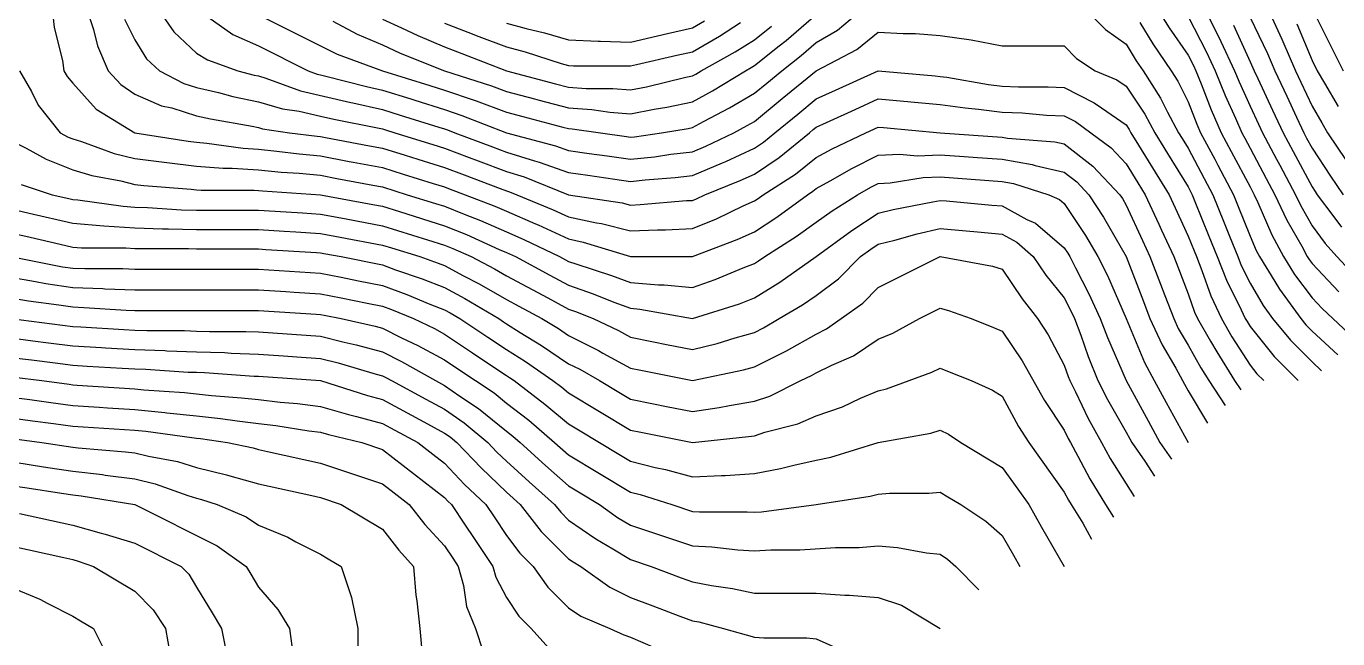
# Model space of a CAD drawing. Header units: inches. Extents: x 794995 to 811195, y 2485918 to 2508058.
# Drawn here: x 807723 to 808358, y 2498003 to 2498300 of the extents above; entities that cross this region are included whole.
import ezdxf

# ---------------------------------------------------------------- set-up
doc = ezdxf.new("R2010")
doc.units = ezdxf.units.IN
doc.header["$MEASUREMENT"] = 0
doc.layers.add('contour', color=7, linetype='Continuous')

msp = doc.modelspace()

# ---------------------------------------------------------------- linework, layer by layer
at = {"layer": 'contour'}
for points in [[(807735.16, 2498308.36), (807736.16, 2498299.36), (807740.16, 2498283.36), (807740.87, 2498278.36), (807742.43, 2498275.63), (807745.16, 2498272.36), (807756.59, 2498259.79), (807775.16, 2498248.36), (807801.02, 2498244.22), (807805.16, 2498243.75), (807810.16, 2498243.36), (807827.66, 2498240.86), (807835.16, 2498240.36), (807844.05, 2498239.47), (807854.87, 2498238.08), (807865.16, 2498237.11), (807879.01, 2498234.51), (807880.95, 2498234.15), (807895.16, 2498231.49), (807905.16, 2498228.36), (807919.7, 2498223.82), (807925.16, 2498222.11), (807927.89, 2498221.09), (807935.16, 2498218.36), (807949.58, 2498212.78), (807955.16, 2498210.36), (807969.28, 2498204.24), (807970.53, 2498203.73), (807985.16, 2498196.93), (807992.22, 2498195.42), (808015.16, 2498188.36), (808045.16, 2498188.36), (808066.88, 2498196.64), (808075.16, 2498200.36), (808086.07, 2498207.45), (808100.87, 2498218.36), (808103.49, 2498220.03), (808105.16, 2498221.36), (808111.83, 2498225.03), (808122.43, 2498231.09), (808135.16, 2498237.45), (808145.59, 2498237.93), (808154.05, 2498237.25), (808165.16, 2498237.65), (808176.7, 2498236.82), (808183.16, 2498236.36), (808195.16, 2498235.5), (808209.7, 2498232.91), (808211.04, 2498232.48), (808225.16, 2498229.27), (808231.31, 2498224.52), (808237.16, 2498218.36), (808244.25, 2498207.45), (808255.16, 2498188.36), (808263.49, 2498166.69), (808266.7, 2498158.36), (808272.53, 2498145.73), (808279.16, 2498134.36), (808282.43, 2498128.36), (808283.39, 2498126.6), (808285.16, 2498123.36), (808294.53, 2498107.74)], [(807751.83, 2498308.36), (807755.16, 2498298.36), (807757.16, 2498290.36), (807762.3, 2498278.36), (807768.49, 2498271.69), (807775.16, 2498267.11), (807788.2, 2498261.4), (807793.16, 2498260.36), (807805.16, 2498256.54), (807811.83, 2498255.03), (807832, 2498251.52), (807835.16, 2498250.86), (807837.09, 2498250.3), (807850.16, 2498248.36), (807863.45, 2498246.65), (807865.16, 2498246.49), (807867.47, 2498246.05), (807888.84, 2498242.05), (807895.16, 2498240.86), (807906.07, 2498237.45), (807912.3, 2498235.5), (807925.16, 2498231.49), (807934.7, 2498227.91), (807952.16, 2498221.36), (807955.16, 2498220.24), (807956.59, 2498219.79), (807960.16, 2498218.36), (807977.84, 2498211.04), (807985.16, 2498207.65), (807998.79, 2498204.72), (808001.16, 2498204.36), (808015.16, 2498200.86), (808028.2, 2498201.4), (808032.12, 2498201.4), (808045.16, 2498202), (808056.77, 2498206.75), (808069.7, 2498212.91), (808075.16, 2498215.36), (808076.98, 2498216.54), (808079.45, 2498218.36), (808095.16, 2498228.36), (808105.16, 2498236.36), (808112.9, 2498240.62), (808129.16, 2498248.36), (808135.16, 2498251.09), (808137.66, 2498250.86), (808165.16, 2498248.36), (808195.16, 2498246.22), (808197.77, 2498245.75), (808220.71, 2498243.92), (808225.16, 2498242.91), (808239.01, 2498232.21), (808252.16, 2498218.36), (808253.34, 2498216.54), (808255.16, 2498213.36), (808263.05, 2498196.26), (808266.7, 2498188.36), (808271.83, 2498175.03), (808273.91, 2498169.61), (808278.24, 2498158.36), (808280.42, 2498153.62), (808285.16, 2498145.5), (808291.31, 2498134.52), (808295.16, 2498128.36), (808303.16, 2498116.36)], [(807770.16, 2498303.36), (807775.16, 2498293.36), (807780.87, 2498284.08), (807787.16, 2498278.36), (807798.95, 2498272.15), (807805.16, 2498270.18), (807815.75, 2498267.77), (807822.74, 2498265.95), (807835.16, 2498263.36), (807846.77, 2498259.97), (807854.72, 2498258.8), (807865.16, 2498256.36), (807871.64, 2498254.85), (807892.76, 2498250.76), (807895.16, 2498250.24), (807896.59, 2498249.79), (807901.16, 2498248.36), (807919.44, 2498242.65), (807925.16, 2498240.86), (807937.16, 2498236.36), (807941.52, 2498234.72), (807955.16, 2498229.61), (807963.73, 2498226.93), (807985.16, 2498218.36), (808011.16, 2498214.36), (808015.16, 2498213.36), (808019.96, 2498213.56), (808042.3, 2498215.5), (808045.16, 2498215.63), (808047.09, 2498216.43), (808051.16, 2498218.36), (808068.3, 2498225.22), (808075.16, 2498228.36), (808087.16, 2498236.36), (808101.83, 2498248.36), (808103.66, 2498249.86), (808105.16, 2498251.09), (808110.16, 2498253.36), (808123.91, 2498259.61), (808135.16, 2498264.72), (808165.16, 2498262), (808177.16, 2498260.36), (808183.73, 2498259.79), (808195.16, 2498258.36), (808204.76, 2498257.96), (808216.59, 2498256.93), (808225.16, 2498256.54), (808230.61, 2498253.82), (808238.02, 2498248.36), (808247.89, 2498241.09), (808255.16, 2498233.36), (808260.87, 2498224.08), (808264.39, 2498218.36), (808270.95, 2498204.15), (808272.3, 2498201.22), (808278.24, 2498188.36), (808280.16, 2498183.36), (808285.16, 2498170.36), (808288.32, 2498161.52), (808289.77, 2498158.36), (808296.07, 2498147.45), (808299.01, 2498142.21), (808307.66, 2498128.36), (808310.66, 2498123.86)], [(807786.41, 2498308.36), (807794.05, 2498297.25), (807805.16, 2498286.93), (807810.38, 2498283.58), (807825.16, 2498278.36), (807833.09, 2498276.29), (807835.16, 2498275.86), (807838.69, 2498274.83), (807855.43, 2498268.63), (807879.75, 2498262.96), (807880.76, 2498262.76), (807895.16, 2498259.61), (807903.73, 2498256.93), (807922.43, 2498251.09), (807925.16, 2498250.24), (807926.55, 2498249.76), (807930.16, 2498248.36), (807948.34, 2498241.54), (807955.16, 2498238.99), (807968.79, 2498234.72), (807970.95, 2498234.15), (807985.16, 2498229.08), (807994.53, 2498227.74), (808007.66, 2498225.86), (808015.16, 2498224.79), (808022.36, 2498225.56), (808036.88, 2498226.64), (808045.16, 2498227.59), (808059.75, 2498233.77), (808061.31, 2498234.51), (808075.16, 2498240.86), (808079.66, 2498243.86), (808085.16, 2498248.36), (808096.16, 2498257.36), (808105.16, 2498264.72), (808114.53, 2498268.99), (808135.16, 2498278.36), (808162.66, 2498275.86), (808165.16, 2498275.63), (808168.32, 2498275.2), (808188.49, 2498271.69), (808195.16, 2498270.86), (808202.98, 2498270.54), (808217.33, 2498270.54), (808225.16, 2498270.18), (808239.7, 2498262.91), (808243.16, 2498260.36), (808255.16, 2498252.11), (808256.66, 2498249.86), (808257.47, 2498248.36), (808261.16, 2498242.36), (808275.93, 2498218.36), (808278.84, 2498212.05), (808285.16, 2498198.36), (808288.02, 2498191.22), (808289.16, 2498188.36), (808291.83, 2498181.69), (808296.21, 2498169.41), (808301.31, 2498158.36), (808306.38, 2498149.58), (808315.16, 2498135.86), (808318.49, 2498131.69), (808321.83, 2498128.36)], [(807805.16, 2498308.36), (807822.74, 2498295.95), (807835.16, 2498290.36), (807859.16, 2498278.36), (807863.54, 2498276.74), (807865.16, 2498276.36), (807867.77, 2498275.75), (807887.47, 2498270.67), (807895.16, 2498268.99), (807908.79, 2498264.72), (807910.87, 2498264.08), (807925.16, 2498259.61), (807933.53, 2498256.73), (807955.16, 2498248.36), (807978.84, 2498242.05), (807985.16, 2498239.79), (807995.16, 2498238.36), (808003.91, 2498237.11), (808015.16, 2498235.5), (808026.77, 2498236.75), (808034.72, 2498237.93), (808045.16, 2498239.13), (808051.64, 2498241.87), (808065.16, 2498248.36), (808071.73, 2498251.79), (808075.16, 2498253.82), (808088.66, 2498264.86), (808105.16, 2498278.36), (808124.81, 2498288.71), (808135.16, 2498297.11), (808147.16, 2498296.36), (808153.16, 2498296.36), (808165.16, 2498295.5), (808180.16, 2498293.36), (808195.16, 2498290.36), (808225.16, 2498290.36), (808231.16, 2498284.36), (808240.16, 2498278.36), (808250.71, 2498273.92), (808255.16, 2498270.86), (808264.16, 2498257.36), (808269.01, 2498248.36), (808275.16, 2498238.36), (808285.16, 2498222.11), (808287.16, 2498218.36), (808288.49, 2498215.03), (808295.16, 2498198.36), (808299.16, 2498188.36), (808303.73, 2498176.93), (808310.87, 2498162.65), (808312.85, 2498158.36), (808313.7, 2498156.9), (808315.16, 2498154.61), (808326.83, 2498140.03), (808338.49, 2498128.36)], [(807835.16, 2498305.36), (807873.16, 2498286.36), (807895.16, 2498278.36), (807918.02, 2498271.22), (807925.16, 2498268.99), (807939.44, 2498264.08), (807940.53, 2498263.73), (807955.16, 2498258.36), (807963.05, 2498256.26), (807982.43, 2498251.09), (807985.16, 2498250.36), (807987.03, 2498250.24), (808013.28, 2498246.49), (808015.16, 2498246.22), (808017.09, 2498246.43), (808030.16, 2498248.36), (808043.09, 2498250.43), (808045.16, 2498250.86), (808050.61, 2498253.82), (808063.16, 2498260.36), (808075.16, 2498267.45), (808081.16, 2498272.36), (808088.49, 2498278.36), (808097.84, 2498285.68), (808105.16, 2498292), (808115.44, 2498298.08), (808127.66, 2498308.36)], [(807871.16, 2498302.36), (807882.81, 2498296.01), (807895.16, 2498290.86), (807903.73, 2498286.93), (807925.16, 2498278.36), (807947.84, 2498271.04), (807955.16, 2498268.36), (807968.79, 2498264.72), (807970.95, 2498264.15), (807985.16, 2498260.36), (807996.41, 2498259.61), (808005.16, 2498258.36), (808015.16, 2498257.59), (808026.59, 2498259.79), (808032.74, 2498260.77), (808045.16, 2498263.36), (808054.89, 2498268.63), (808070.87, 2498278.36), (808073.62, 2498279.9), (808075.16, 2498280.86), (808087.16, 2498290.36), (808090.53, 2498293), (808105.16, 2498305.63)], [(807895.16, 2498303.36), (807904.39, 2498299.13), (807912.19, 2498295.39), (807925.16, 2498289.9), (807933.49, 2498286.69), (807955.16, 2498278.36), (807978.84, 2498272.05), (807985.16, 2498270.36), (807993.73, 2498269.79), (808006.59, 2498269.79), (808015.16, 2498269.13), (808022.9, 2498270.62), (808042, 2498275.2), (808045.16, 2498275.86), (808046.78, 2498276.74), (808049.45, 2498278.36), (808065.93, 2498287.59), (808075.16, 2498293.36), (808083.53, 2498299.99)], [(808235.16, 2498308.36), (808245.16, 2498298.36), (808255.16, 2498291.22), (808260.02, 2498283.23), (808263.34, 2498278.36), (808271.83, 2498265.03), (808275.16, 2498258.36), (808280.54, 2498248.36), (808282.3, 2498245.5), (808285.16, 2498240.86), (808292.98, 2498226.19), (808297.16, 2498218.36), (808302.3, 2498205.5), (808305.16, 2498198.36), (808309.16, 2498188.36), (808310.87, 2498184.08), (808315.16, 2498175.5), (808321.47, 2498164.68), (808326.07, 2498158.36), (808334.66, 2498147.86), (808345.16, 2498137.36), (808349.81, 2498133.02)], [(808270.16, 2498308.36), (808275.93, 2498299.13), (808285.16, 2498285.86), (808287.71, 2498280.91), (808288.91, 2498278.36), (808291.47, 2498272.05), (808296.32, 2498259.52), (808301.16, 2498248.36), (808306.03, 2498239.23), (808315.16, 2498222.11), (808317.16, 2498218.36), (808318.91, 2498214.61), (808325.66, 2498198.86), (808331.31, 2498188.36), (808336.59, 2498179.79), (808345.16, 2498168.36), (808350.02, 2498163.23), (808355.16, 2498158.36), (808365.52, 2498148.72)], [(808285.16, 2498304.61), (808294.09, 2498287.3), (808298.28, 2498278.36), (808303.16, 2498266.36), (808308.1, 2498255.42), (808311.16, 2498248.36), (808312.55, 2498245.75), (808315.16, 2498240.86), (808322.98, 2498226.19), (808327.16, 2498218.36), (808332.89, 2498206.09), (808340.16, 2498193.36), (808342.85, 2498188.36), (808343.73, 2498186.93), (808345.16, 2498185.03), (808358.13, 2498171.33)], [(808293.16, 2498308.36), (808300.49, 2498293.69), (808301.04, 2498292.48), (808307.66, 2498278.36), (808309.83, 2498273.03), (808315.16, 2498261.22), (808319.25, 2498252.45), (808321.16, 2498248.36), (808328.02, 2498235.5), (808329.51, 2498232.71), (808337.16, 2498218.36), (808339.7, 2498212.91), (808345.16, 2498203.36), (808351.47, 2498194.68), (808357.16, 2498188.36), (808365.93, 2498179.13)], [(808315.16, 2498304.08), (808323.53, 2498286.73), (808327.16, 2498278.36), (808332.89, 2498266.09), (808337.66, 2498255.86), (808341.16, 2498248.36), (808342.55, 2498245.75), (808345.16, 2498240.86), (808354.16, 2498227.36), (808360.16, 2498218.36)], [(808323.73, 2498308.36), (808330.53, 2498293.73), (808331.04, 2498292.48), (808337.16, 2498278.36), (808339.7, 2498272.91), (808345.16, 2498261.22), (808349.9, 2498253.1), (808352.66, 2498248.36), (808361.66, 2498234.86)], [(808345.16, 2498308.36), (808355.16, 2498288.36), (808360.16, 2498278.36)], [(807925.16, 2498301.44), (807936.41, 2498297.11), (807941.83, 2498295.03), (807955.16, 2498289.9), (807964.25, 2498287.45), (807981.63, 2498281.89), (807985.16, 2498280.86), (807987.56, 2498280.76), (808012.76, 2498280.76), (808015.16, 2498280.67), (808018.16, 2498281.36), (808037.66, 2498285.86), (808045.16, 2498287.59), (808058.33, 2498295.19), (808068.49, 2498301.69)], [(807955.16, 2498301.44), (807964.63, 2498298.89), (807973.55, 2498296.75), (807985.16, 2498293.36), (807999.56, 2498292.76), (808000.76, 2498292.76), (808015.16, 2498292.21), (808028.28, 2498295.24), (808033.16, 2498296.36), (808045.16, 2498299.13), (808051.01, 2498302.51)], [(808261.83, 2498301.69), (808268.13, 2498291.33), (808276.98, 2498278.36), (808280.16, 2498273.36), (808285.16, 2498263.36), (808289.34, 2498252.55), (808291.16, 2498248.36), (808298.02, 2498235.5), (808299.51, 2498232.71), (808307.16, 2498218.36), (808309.44, 2498212.65), (808315.16, 2498198.36), (808318.16, 2498191.36), (808319.77, 2498188.36), (808327.16, 2498176.36), (808329.37, 2498172.57), (808339.7, 2498158.36), (808342.16, 2498155.36), (808345.16, 2498152.36), (808357.57, 2498140.77)], [(808307.16, 2498300.36), (808315.16, 2498282.65), (808316.55, 2498279.76), (808317.16, 2498278.36), (808318.91, 2498274.61), (808326.07, 2498259.27), (808331.16, 2498248.36), (808336.03, 2498239.23), (808345.16, 2498222.11), (808346.66, 2498219.86), (808347.66, 2498218.36), (808355.16, 2498208.36), (808359.37, 2498202.57)], [(808337.84, 2498301.04), (808345.16, 2498283.36), (808347.66, 2498278.36), (808351.16, 2498272.36), (808357.79, 2498260.99)], [(807719.45, 2498278.36), (807725.16, 2498268.36), (807728.49, 2498261.7), (807739.16, 2498248.36), (807743.02, 2498246.22), (807745.16, 2498245.36), (807749.45, 2498244.08), (807765.16, 2498238.36), (807775.16, 2498235.86), (807789.44, 2498234.08), (807790.68, 2498233.88), (807805.16, 2498232.21), (807818.02, 2498231.22), (807822.3, 2498231.22), (807835.16, 2498230.36), (807846.07, 2498229.27), (807854.81, 2498228.71), (807865.16, 2498227.74), (807873.05, 2498226.26), (807890.54, 2498222.98), (807895.16, 2498222.11), (807907.16, 2498218.36), (807920.87, 2498214.08), (807925.16, 2498212.74), (807934.63, 2498208.89), (807942.6, 2498205.8), (807955.16, 2498200.36), (807963.53, 2498196.73), (807980.87, 2498188.36), (807983.66, 2498186.86), (807985.16, 2498186.05), (807988.69, 2498184.83), (808006.07, 2498179.27), (808015.16, 2498175.86), (808028.79, 2498174.72), (808031.52, 2498174.72), (808045.16, 2498173.36), (808056.27, 2498177.25), (808069.7, 2498182.91), (808075.16, 2498185.03), (808077.23, 2498186.29), (808080.16, 2498188.36), (808095.48, 2498198.04), (808105.16, 2498205.03), (808112.9, 2498210.62), (808125.16, 2498218.36), (808131.52, 2498222), (808135.16, 2498223.82), (808140.87, 2498224.08), (808156.88, 2498226.64), (808165.16, 2498226.93), (808195.16, 2498224.79), (808200.61, 2498223.82), (808217.66, 2498218.36), (808222.85, 2498216.05), (808225.16, 2498214.08), (808235.44, 2498198.65), (808241.52, 2498188.36), (808246.07, 2498179.27), (808255.16, 2498158.36), (808263.98, 2498137.19), (808268.79, 2498128.36), (808274.57, 2498117.77), (808285.16, 2498098.36)], [(807715.16, 2498244.61), (807722.66, 2498240.86), (807732.3, 2498235.5), (807745.16, 2498230.36), (807754.39, 2498227.59), (807768.49, 2498225.03), (807775.16, 2498223.36), (807779.6, 2498222.81), (807802.55, 2498220.97), (807805.16, 2498220.67), (807807.3, 2498220.5), (807833.02, 2498220.5), (807835.16, 2498220.36), (807836.98, 2498220.18), (807865.16, 2498218.36), (807890.42, 2498213.62), (807895.16, 2498212.74), (807903.34, 2498210.18), (807925.16, 2498203.36), (807935.82, 2498199.03), (807951.63, 2498191.89), (807955.16, 2498190.36), (807956.55, 2498189.76), (807959.45, 2498188.36), (807976.16, 2498179.36), (807985.16, 2498174.51), (807997.16, 2498170.36), (808007.16, 2498166.36), (808015.16, 2498163.36), (808019.77, 2498162.98), (808045.16, 2498158.36), (808067.96, 2498165.56), (808075.16, 2498168.36), (808087.57, 2498175.95), (808105.16, 2498188.36), (808122.43, 2498201.09), (808135.16, 2498209.36), (808142.36, 2498211.16), (808161.63, 2498214.83), (808165.16, 2498215.63), (808168.16, 2498215.36), (808190.16, 2498213.36), (808195.16, 2498212.91), (808207.16, 2498206.36), (808211.31, 2498204.51), (808225.16, 2498192.65), (808226.87, 2498190.08), (808227.89, 2498188.36), (808230.61, 2498182.91), (808237.16, 2498170.36), (808242.66, 2498158.36), (808246.07, 2498149.27), (808255.16, 2498128.36), (808265.75, 2498108.95), (808271.52, 2498098.36), (808277.12, 2498090.33)], [(807720.16, 2498223.36), (807735.16, 2498218.36), (807743.28, 2498216.49), (807745.16, 2498216.05), (807747.66, 2498215.86), (807769.53, 2498212.74), (807775.16, 2498212.36), (807781.37, 2498212.15), (807797.89, 2498211.09), (807805.16, 2498210.86), (807835.16, 2498210.86), (807843.16, 2498210.36), (807856.34, 2498209.54), (807865.16, 2498208.99), (807876.7, 2498206.82), (807882.53, 2498205.73), (807895.16, 2498203.36), (807916.98, 2498196.54), (807925.16, 2498193.99), (807929.16, 2498192.36), (807938.02, 2498188.36), (807949.31, 2498182.51), (807955.16, 2498179.13), (807975.16, 2498168.36), (807985.16, 2498162.98), (807988.59, 2498161.79), (807997.16, 2498158.36), (808009.35, 2498152.56), (808015.16, 2498149.36), (808026.41, 2498147.11), (808032.66, 2498145.86), (808045.16, 2498143.36), (808057.16, 2498146.36), (808065.93, 2498149.13), (808075.16, 2498151.69), (808079.6, 2498153.92), (808087.16, 2498158.36), (808098.49, 2498165.03), (808105.16, 2498169.61), (808115.87, 2498177.65), (808126.59, 2498188.36), (808131.52, 2498192), (808135.16, 2498194.36), (808143.16, 2498196.36), (808154.05, 2498199.47), (808165.16, 2498202), (808177.66, 2498200.86), (808183.16, 2498200.36), (808195.16, 2498199.27), (808202.22, 2498195.42), (808210.16, 2498188.36), (808216.27, 2498179.47), (808225.16, 2498168.36), (808228.59, 2498161.79), (808230.16, 2498158.36), (808233.16, 2498150.36), (808236.77, 2498139.97), (808241.52, 2498128.36), (808246.07, 2498119.27), (808255.16, 2498103.36), (808256.92, 2498100.13), (808257.89, 2498098.36), (808264.16, 2498089.36), (808268.86, 2498082.06)], [(807715.16, 2498211.44), (807724.16, 2498209.36), (807745.16, 2498204.51), (807760.16, 2498203.36), (807775.16, 2498202.36), (807788.71, 2498201.91), (807791.61, 2498201.91), (807805.16, 2498201.49), (807835.16, 2498201.49), (807847.51, 2498200.71), (807853.16, 2498200.36), (807865.16, 2498199.61), (807874.63, 2498197.84), (807895.16, 2498193.99), (807899.45, 2498192.65), (807913.16, 2498188.36), (807922.08, 2498185.28), (807925.16, 2498184.08), (807934.39, 2498179.13), (807941.99, 2498175.19), (807955.16, 2498167.59), (807961.16, 2498164.36), (807972.3, 2498158.36), (807980.29, 2498153.5), (807985.16, 2498150.18), (807999.7, 2498142.91), (808001.83, 2498141.7), (808015.16, 2498134.36), (808020.16, 2498133.36), (808045.16, 2498128.36), (808069.94, 2498133.58), (808075.16, 2498135.03), (808088.49, 2498141.7), (808090.76, 2498142.76), (808105.16, 2498150.86), (808110.16, 2498153.36), (808117.16, 2498158.36), (808127.66, 2498165.86), (808135.16, 2498173.36), (808165.16, 2498188.36), (808190.54, 2498183.75), (808195.16, 2498182.36), (808204.76, 2498167.96), (808212.3, 2498158.36), (808217.33, 2498150.54), (808225.16, 2498135.86), (808227.09, 2498130.3), (808227.89, 2498128.36), (808230.61, 2498122.91), (808236.77, 2498109.97), (808243.16, 2498098.36), (808247.42, 2498090.62), (808255.16, 2498078.36), (808259.07, 2498072.27)], [(807715.16, 2498199.9), (807724.53, 2498197.74), (807739.16, 2498194.36), (807745.16, 2498192.98), (807749.45, 2498192.65), (807770.87, 2498192.65), (807775.16, 2498192.36), (807779.03, 2498192.23), (807801.29, 2498192.23), (807805.16, 2498192.11), (807835.16, 2498192.11), (807838.69, 2498191.89), (807863.16, 2498190.36), (807865.16, 2498190.24), (807866.74, 2498189.94), (807875.16, 2498188.36), (807895.16, 2498184.36), (807901.47, 2498182.05), (807914.39, 2498177.59), (807925.16, 2498173.36), (807934.93, 2498168.13), (807951.41, 2498158.36), (807953.66, 2498156.86), (807955.16, 2498155.86), (807961.83, 2498151.69), (807972.19, 2498145.39), (807985.16, 2498136.54), (807990.61, 2498133.82), (808000.16, 2498128.36), (808009.53, 2498122.74), (808015.16, 2498119.36), (808026.41, 2498117.11), (808032.66, 2498115.86), (808045.16, 2498113.36), (808058.2, 2498115.32), (808063.16, 2498116.36), (808075.16, 2498118.36), (808082.66, 2498120.86), (808097.66, 2498128.36), (808102.76, 2498130.76), (808105.16, 2498132.11), (808112.66, 2498135.86), (808123.16, 2498140.36), (808135.16, 2498148.36), (808142.22, 2498151.3), (808155.16, 2498158.36), (808165.16, 2498163.36), (808169.16, 2498162.36), (808180.16, 2498158.36), (808190.87, 2498154.08), (808195.16, 2498152.36), (808204.76, 2498137.96), (808215.56, 2498118.76), (808225.16, 2498104.36), (808227.09, 2498100.3), (808228.16, 2498098.36), (808231.83, 2498091.69), (808237.57, 2498080.77), (808245.16, 2498068.36), (808249.02, 2498062.22)], [(807715.16, 2498188.36), (807740.29, 2498183.5), (807745.16, 2498182.74), (807750.97, 2498182.56), (807769.35, 2498182.56), (807775.16, 2498182.36), (807835.16, 2498182.36), (807865.16, 2498180.36), (807875.16, 2498178.36), (807883.49, 2498176.69), (807895.16, 2498174.36), (807906.87, 2498170.07), (807918.1, 2498165.42), (807925.16, 2498162.65), (807927.95, 2498161.15), (807932.66, 2498158.36), (807946.16, 2498149.36), (807955.16, 2498143.36), (807964.39, 2498137.59), (807977.66, 2498128.36), (807981.92, 2498125.12), (807985.16, 2498122.36), (808015.16, 2498104.36), (808020.16, 2498103.36), (808045.16, 2498098.36), (808072.3, 2498101.22), (808075.16, 2498101.69), (808080.16, 2498103.36), (808096.16, 2498107.36), (808105.16, 2498111.22), (808117.79, 2498115.73), (808126.59, 2498119.79), (808135.16, 2498123.36), (808139.16, 2498124.36), (808150.16, 2498128.36), (808161.16, 2498132.36), (808165.16, 2498134.36), (808169.45, 2498132.65), (808180.16, 2498128.36), (808190.54, 2498123.75), (808195.16, 2498120.86), (808202.98, 2498106.19), (808208.02, 2498098.36), (808225.16, 2498074.36), (808227.23, 2498070.43), (808228.49, 2498068.36), (808234.16, 2498059.36), (808238.39, 2498051.6)], [(807715.16, 2498178.36), (807727.16, 2498176.36), (807732.19, 2498175.39), (807745.16, 2498173.36), (807759.7, 2498172.91), (807760.68, 2498172.84), (807775.16, 2498172.36), (807835.16, 2498172.36), (807848.28, 2498171.49), (807852.3, 2498171.22), (807865.16, 2498170.36), (807875.16, 2498168.36), (807887.66, 2498165.86), (807895.16, 2498164.36), (807899.55, 2498162.75), (807910.16, 2498158.36), (807920.29, 2498153.5), (807925.16, 2498150.86), (807938.66, 2498141.86), (807947.66, 2498135.86), (807955.16, 2498130.86), (807956.7, 2498129.9), (807958.91, 2498128.36), (807973.81, 2498117.01), (807985.16, 2498107.36), (807990.78, 2498103.99), (808009.53, 2498092.74), (808015.16, 2498089.36), (808027.16, 2498086.36), (808032.12, 2498085.32), (808045.16, 2498081.7), (808059.28, 2498082.48), (808061.04, 2498082.48), (808075.16, 2498083.36), (808087.79, 2498085.73), (808094.25, 2498087.45), (808105.16, 2498089.79), (808112.22, 2498091.3), (808135.16, 2498098.36), (808160.54, 2498102.98), (808165.16, 2498104.36), (808169.16, 2498102.36), (808175.16, 2498098.36), (808195.16, 2498086.36), (808202.66, 2498075.86), (808208.02, 2498068.36), (808214.25, 2498057.45), (808225.16, 2498038.36)], [(807715.16, 2498168.36), (807723.73, 2498166.93), (807738.49, 2498165.03), (807745.16, 2498163.99), (807750.61, 2498163.82), (807771.02, 2498162.5), (807775.16, 2498162.36), (807835.16, 2498162.36), (807863.02, 2498160.5), (807865.16, 2498160.36), (807866.83, 2498160.03), (807875.16, 2498158.36), (807891.52, 2498154.72), (807895.16, 2498153.75), (807904.39, 2498149.13), (807912.19, 2498145.39), (807925.16, 2498138.36), (807931.16, 2498134.36), (807949.16, 2498122.36), (807955.16, 2498117.45), (807965.93, 2498109.13), (807978.49, 2498098.36), (807985.16, 2498092.36), (808015.16, 2498074.36), (808019.96, 2498073.16), (808035.16, 2498068.36), (808045.16, 2498065.03), (808048.69, 2498064.83), (808071.63, 2498064.83), (808075.16, 2498064.61), (808078.69, 2498064.83), (808105.16, 2498068.36), (808131.16, 2498072.36), (808135.16, 2498073.36), (808140.61, 2498073.82), (808159.7, 2498073.82), (808165.16, 2498074.36), (808168.91, 2498072.11), (808175.16, 2498068.36), (808187.16, 2498060.36), (808195.16, 2498053.36), (808200.61, 2498043.82), (808203.73, 2498038.36)], [(807715.16, 2498158.36), (807745.16, 2498154.61), (807749.16, 2498154.36), (807769.87, 2498153.07), (807775.16, 2498152.74), (807780.97, 2498152.56), (807799.35, 2498152.56), (807805.16, 2498152.36), (807811.37, 2498152.15), (807828.95, 2498152.15), (807835.16, 2498151.93), (807865.16, 2498149.79), (807876.59, 2498146.93), (807882.43, 2498145.63), (807895.16, 2498142.21), (807904.39, 2498137.59), (807920.87, 2498128.36), (807923.66, 2498126.86), (807925.16, 2498126.05), (807932.66, 2498120.86), (807941.66, 2498114.86), (807955.16, 2498103.82), (807958.24, 2498101.44), (807961.83, 2498098.36), (807974.11, 2498087.31), (807985.16, 2498077.36), (807990.78, 2498073.99), (808000.16, 2498068.36), (808008.95, 2498062.15), (808015.16, 2498058.36), (808045.16, 2498048.36), (808054.63, 2498047.84), (808067.16, 2498046.36), (808075.16, 2498045.86), (808083.16, 2498046.36), (808097.16, 2498046.36), (808114.39, 2498047.59), (808125.93, 2498047.59), (808135.16, 2498048.36), (808144.39, 2498047.59), (808158.49, 2498045.03), (808165.16, 2498044.36), (808168.69, 2498041.89), (808172.66, 2498038.36), (808183.91, 2498027.11)], [(807715.16, 2498148.99), (807725.87, 2498147.65), (807733.49, 2498146.69), (807745.16, 2498145.24), (807759.16, 2498144.36), (807761.04, 2498144.24), (807775.16, 2498143.36), (807789.7, 2498142.91), (807790.68, 2498142.84), (807805.16, 2498142.36), (807818.71, 2498141.91), (807821.83, 2498141.7), (807835.16, 2498141.22), (807847.16, 2498140.36), (807853.62, 2498139.9), (807865.16, 2498139.08), (807873.73, 2498136.93), (807892, 2498131.52), (807895.16, 2498130.67), (807896.7, 2498129.9), (807899.45, 2498128.36), (807916.16, 2498119.36), (807925.16, 2498114.51), (807934.7, 2498107.91), (807946.16, 2498098.36), (807950.54, 2498093.75), (807955.16, 2498089.36), (807966.21, 2498079.41), (807978.49, 2498068.36), (807981.41, 2498064.61), (807985.16, 2498060.86), (807998.49, 2498051.7), (808006.59, 2498046.93), (808015.16, 2498041.69), (808025.16, 2498038.36), (808039.7, 2498032.91), (808045.16, 2498030.86), (808054.39, 2498029.13), (808064.57, 2498027.77), (808075.16, 2498025.5), (808105.16, 2498025.5), (808119.01, 2498024.51), (808121.31, 2498024.51), (808135.16, 2498023.36), (808146.41, 2498019.61), (808165.16, 2498008.36)], [(807715.16, 2498139.61), (807725.16, 2498138.36), (807736.59, 2498136.93), (807745.16, 2498135.86), (807752.22, 2498135.42), (807769.16, 2498134.36), (807775.16, 2498133.99), (807780.61, 2498133.82), (807801.02, 2498132.5), (807805.16, 2498132.36), (807809.03, 2498132.23), (807832.94, 2498130.58), (807835.16, 2498130.5), (807865.16, 2498128.36), (807887.89, 2498121.09), (807895.16, 2498119.13), (807915.16, 2498108.36), (807925.16, 2498102.98), (807927.89, 2498101.09), (807931.16, 2498098.36), (807942.85, 2498086.05), (807955.16, 2498074.36), (807961.83, 2498068.36), (807972.03, 2498055.24), (807985.16, 2498042.11), (807987.38, 2498040.58), (807991.16, 2498038.36), (808005.16, 2498028.36), (808015.16, 2498023.36), (808026.07, 2498019.27), (808039.16, 2498014.36), (808045.16, 2498012.11), (808048.32, 2498011.52), (808060.16, 2498008.36), (808075.16, 2498004.08), (808079.77, 2498003.75), (808100.54, 2498003.75), (808105.16, 2498003.36), (808114.16, 2497999.36)], [(807716.83, 2498130.03), (807730.16, 2498128.36), (807743.39, 2498126.6), (807745.16, 2498126.36), (807747.3, 2498126.22), (807775.16, 2498124.36), (807779.6, 2498123.92), (807799.35, 2498122.56), (807805.16, 2498121.93), (807812.36, 2498121.16), (807826.88, 2498120.09), (807835.16, 2498119.13), (807845.59, 2498117.93), (807854.05, 2498117.25), (807865.16, 2498115.86), (807878.71, 2498111.91), (807882.53, 2498110.99), (807895.16, 2498107.59), (807901.16, 2498104.36), (807912.3, 2498098.36), (807919.53, 2498092.74), (807925.16, 2498088.36), (807934.89, 2498078.09), (807945.16, 2498068.36), (807949.16, 2498062.36), (807955.16, 2498053.36), (807961.59, 2498044.79), (807968.02, 2498038.36), (807975.16, 2498028.36), (807985.16, 2498018.36), (807991.16, 2498014.36), (808005.16, 2498008.36), (808012, 2498005.2), (808015.16, 2498004.08), (808033.16, 2497996.36)], [(807715.16, 2498120.36), (807724.39, 2498119.13), (807734.57, 2498117.77), (807745.16, 2498116.36), (807758.02, 2498115.5), (807762.03, 2498115.24), (807775.16, 2498114.36), (807789.7, 2498112.91), (807790.76, 2498112.76), (807805.16, 2498111.22), (807816.77, 2498109.97), (807824.72, 2498108.8), (807835.16, 2498107.59), (807843.44, 2498106.64), (807859.44, 2498104.08), (807865.16, 2498103.36), (807869.03, 2498102.23), (807885.16, 2498098.36), (807895.16, 2498095.03), (807925.16, 2498071.69), (807926.78, 2498069.98), (807928.49, 2498068.36), (807935.16, 2498058.36), (807939.16, 2498052.36), (807948.49, 2498038.36), (807949.94, 2498033.14), (807955.16, 2498023.36), (807961.16, 2498014.36), (807967.16, 2498008.36), (807975.69, 2497998.89)], [(807715.16, 2498110.36), (807725.75, 2498108.95), (807735.93, 2498107.59), (807745.16, 2498106.36), (807775.16, 2498104.36), (807780.61, 2498103.82), (807802.76, 2498100.76), (807805.16, 2498100.5), (807807.09, 2498100.3), (807820.16, 2498098.36), (807832.55, 2498095.75), (807835.16, 2498095.03), (807839.45, 2498094.08), (807865.16, 2498088.36), (807895.16, 2498078.36), (807900.78, 2498073.99), (807908.02, 2498068.36), (807915.56, 2498058.76), (807925.16, 2498048.36), (807929.16, 2498042.36), (807931.83, 2498038.36), (807934.39, 2498029.13), (807935.75, 2498018.95), (807940.16, 2498008.36), (807943.91, 2497997.11)], [(807716.92, 2498100.13), (807730.16, 2498098.36), (807745.16, 2498096.05), (807747.77, 2498095.75), (807770.71, 2498093.92), (807775.16, 2498093.36), (807781.83, 2498091.69), (807795.93, 2498089.13), (807805.16, 2498086.36), (807819.56, 2498082.76), (807821.31, 2498082.21), (807835.16, 2498078.36), (807860.87, 2498072.65), (807865.16, 2498071.69), (807875.16, 2498068.36), (807895.16, 2498056.36), (807902.98, 2498046.19), (807910.16, 2498038.36), (807911.31, 2498024.51), (807911.83, 2498021.7), (807913.16, 2498008.36), (807914.25, 2497997.45)], [(807715.16, 2498089.13), (807726.07, 2498087.45), (807733.16, 2498086.36), (807745.16, 2498084.51), (807759.64, 2498082.84), (807760.87, 2498082.65), (807775.16, 2498080.86), (807785.16, 2498078.36), (807800.87, 2498072.65), (807805.16, 2498071.36), (807807.56, 2498070.76), (807815.16, 2498068.36), (807829.16, 2498062.36), (807835.16, 2498058.36), (807849.28, 2498052.48), (807853.16, 2498050.36), (807865.16, 2498044.36), (807868.91, 2498042.11), (807875.16, 2498038.36), (807880.16, 2498023.36), (807883.16, 2498008.36), (807883.16, 2497978.36)], [(807715.16, 2498077.59), (807723.16, 2498076.36), (807739.7, 2498073.82), (807745.16, 2498072.98), (807749.3, 2498072.5), (807775.16, 2498068.36), (807815.16, 2498048.36), (807829.16, 2498038.36), (807831.41, 2498034.61), (807835.16, 2498028.36), (807844.39, 2498017.59), (807850.16, 2498008.36), (807851.83, 2497995.03)], [(807719.45, 2498064.08), (807745.16, 2498058.36), (807759.01, 2498054.51), (807760.87, 2498054.08), (807775.16, 2498049.61), (807797.66, 2498038.36), (807801.41, 2498034.61), (807805.16, 2498028.36), (807812.66, 2498015.86), (807817.16, 2498008.36), (807823.16, 2497978.36), (807823.16, 2497948.36), (807825.16, 2497938.36), (807829.16, 2497918.36), (807830.54, 2497913.75), (807835.16, 2497903.36), (807840.16, 2497893.36), (807842.66, 2497888.36), (807853.16, 2497876.36), (807865.16, 2497865.86), (807910.16, 2497843.36)], [(807715.16, 2498048.36), (807740.87, 2498042.65), (807745.16, 2498041.69), (807747.77, 2498040.97), (807755.16, 2498038.36), (807775.16, 2498026.36), (807784.16, 2498017.36), (807790.16, 2498008.36), (807792.3, 2497995.5), (807793.16, 2497990.36), (807795.16, 2497978.36), (807795.16, 2497948.36), (807795.93, 2497939.13), (807798.49, 2497925.03), (807799.16, 2497918.36), (807800.16, 2497913.36), (807805.16, 2497888.36), (807816.07, 2497869.27), (807825.16, 2497858.36), (807829.7, 2497852.91), (807835.16, 2497848.36), (807846.07, 2497839.27), (807865.16, 2497828.36), (807883.91, 2497817.11)], [(807715.16, 2498028.36), (807729.28, 2498022.48), (807733.16, 2498020.36), (807745.16, 2498014.36), (807748.91, 2498012.11), (807755.16, 2498008.36), (807761.83, 2497995.03), (807763.16, 2497990.36), (807767.66, 2497978.36), (807768.49, 2497971.69), (807768.49, 2497955.03), (807769.16, 2497948.36), (807769.16, 2497918.36), (807770.16, 2497913.36), (807775.16, 2497888.36), (807780.61, 2497863.82), (807782.66, 2497858.36), (807797.66, 2497828.36), (807800.16, 2497823.36), (807805.16, 2497818.36), (807817.16, 2497810.36), (807835.16, 2497798.36), (807856.16, 2497789.36)]]:
    msp.add_lwpolyline(points, dxfattribs=at)

doc.saveas('drawing.dxf')
